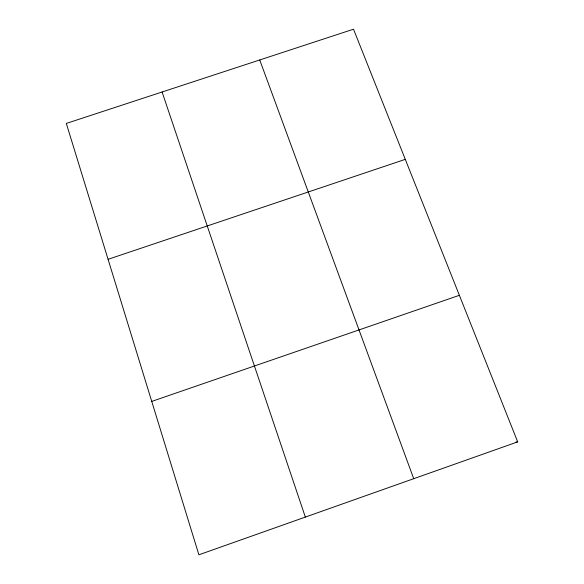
<?xml version="1.0" encoding="UTF-8"?>
<svg xmlns="http://www.w3.org/2000/svg" width="584" height="584" viewBox="0 0 584 584"><rect width="100%" height="100%" fill="white"/><g stroke="black" fill="none" stroke-linecap="round" stroke-linejoin="round"><path stroke-width="0.88" d="M517.687 441.869L198.888 554.8L66.313 123.428L353.502 29.2L517.687 441.869L516.03 442M151.752 401.412L459.374 295.314M108.077 259.311L405.289 159.359M259.734 59.97L413.727 478.697M162.096 92.002L305.344 517.088"/></g></svg>
